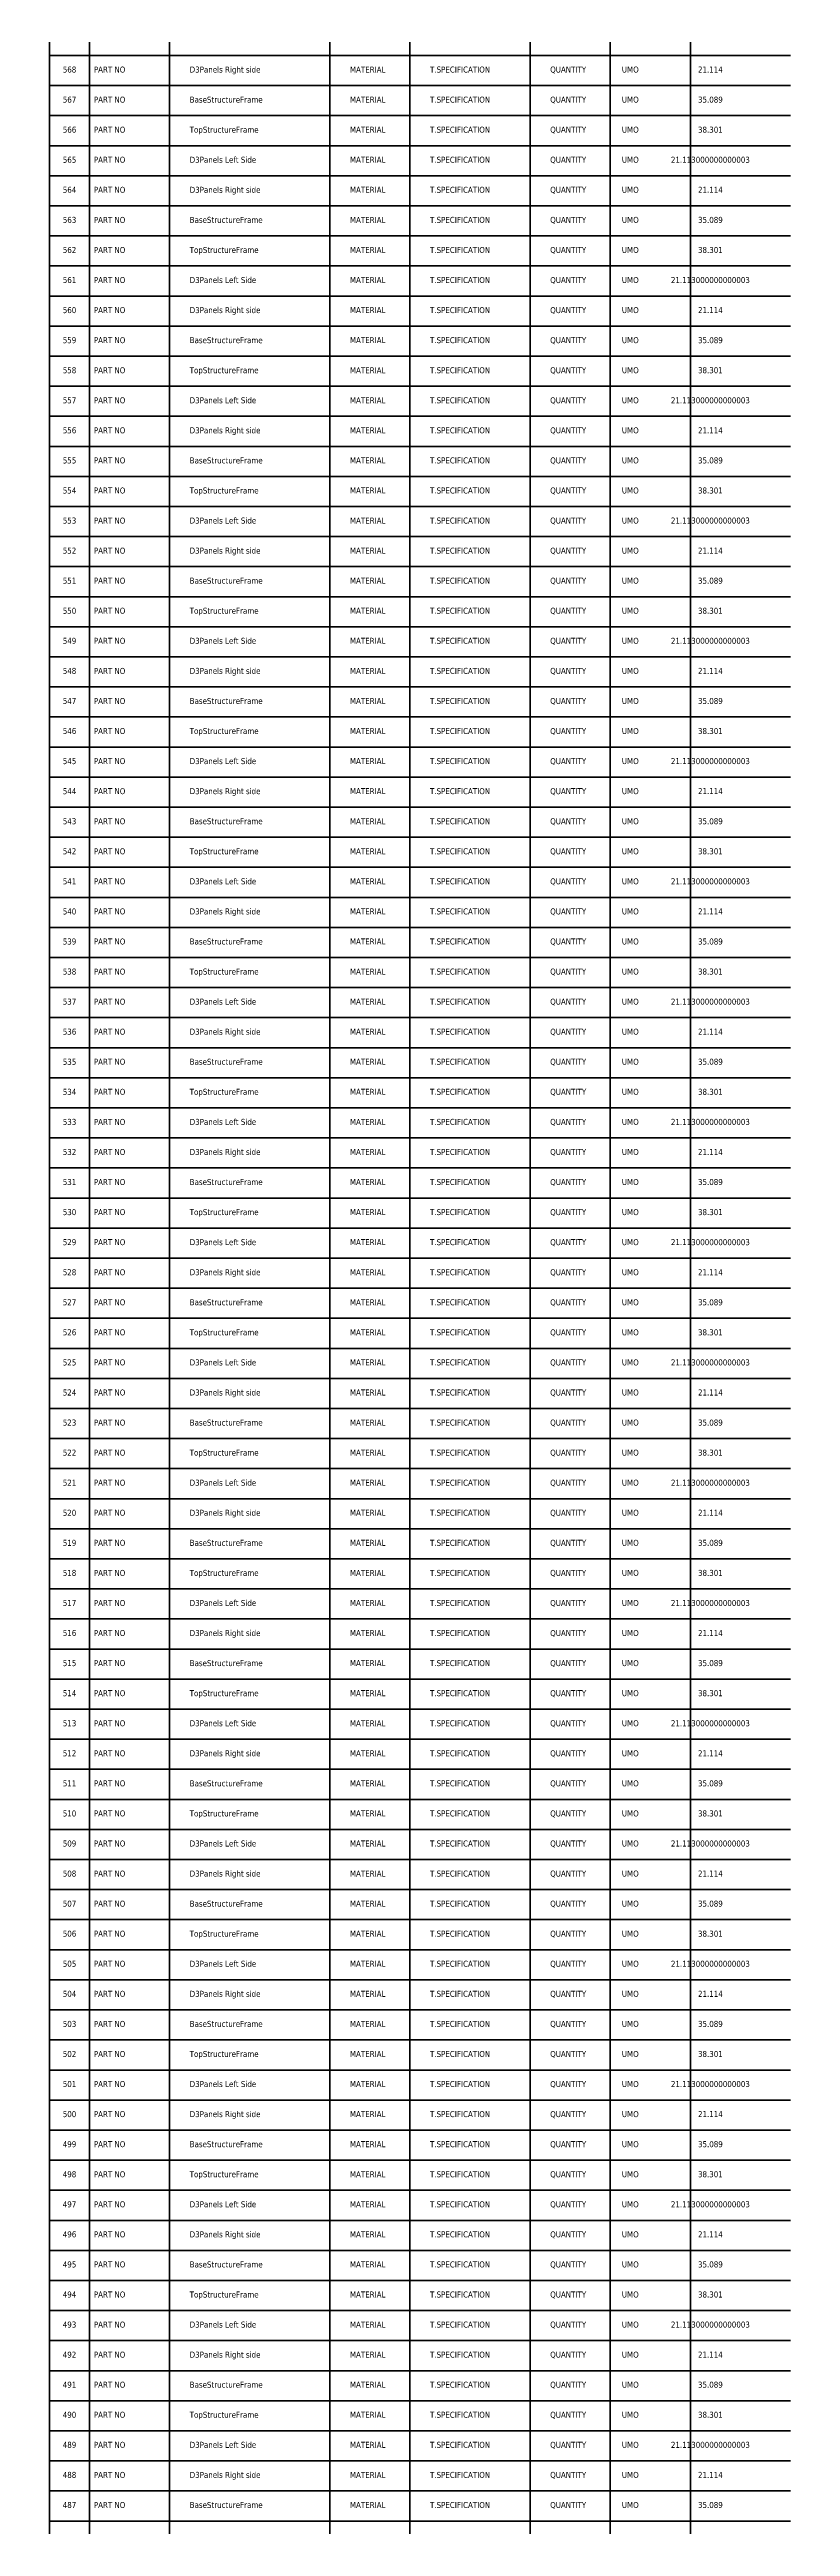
# Model space of a CAD drawing. Header units: metres. Extents: x 849 to 1219, y 30 to 9940.
# Drawn here: x 849 to 1219, y 7462 to 8698 of the extents above; entities that cross this region are included whole.
import ezdxf
from ezdxf.enums import TextEntityAlignment as Align

# ---------------------------------------------------------------- set-up
doc = ezdxf.new("R2010")
doc.units = ezdxf.units.M
doc.layers.add('Default', color=7, linetype='Continuous', lineweight=50, true_color=0x000000)
doc.styles.add('Default', font='tahoma.ttf')

msp = doc.modelspace()

# ---------------------------------------------------------------- linework, layer by layer
at = {"layer": 'Default'}
for p, q in [((849, 160), (849, 9940)), ((869, 9940), (869, 160)), ((909, 9940), (909, 160)), ((989, 9940), (989, 160)), ((1029, 9940), (1029, 160)), ((1089, 9940), (1089, 160)), ((1129, 9940), (1129, 160)), ((1169, 9940), (1169, 160)), ((849, 8695), (1219, 8695)), ((849, 8680), (1219, 8680)), ((849, 8665), (1219, 8665)), ((849, 8650), (1219, 8650)), ((849, 8635), (1219, 8635)), ((849, 8620), (1219, 8620)), ((849, 8605), (1219, 8605)), ((849, 8590), (1219, 8590)), ((849, 8575), (1219, 8575)), ((849, 8560), (1219, 8560)), ((849, 8545), (1219, 8545)), ((849, 8530), (1219, 8530)), ((849, 8515), (1219, 8515)), ((849, 8500), (1219, 8500)), ((849, 8485), (1219, 8485)), ((849, 8470), (1219, 8470)), ((849, 8455), (1219, 8455)), ((849, 8440), (1219, 8440)), ((849, 8425), (1219, 8425)), ((849, 8410), (1219, 8410)), ((849, 8395), (1219, 8395)), ((849, 8380), (1219, 8380)), ((849, 8365), (1219, 8365)), ((849, 8350), (1219, 8350)), ((849, 8335), (1219, 8335)), ((849, 8320), (1219, 8320)), ((849, 8305), (1219, 8305)), ((849, 8290), (1219, 8290)), ((849, 8275), (1219, 8275)), ((849, 8260), (1219, 8260)), ((849, 8245), (1219, 8245)), ((849, 8230), (1219, 8230)), ((849, 8215), (1219, 8215)), ((849, 8200), (1219, 8200)), ((849, 8185), (1219, 8185)), ((849, 8170), (1219, 8170)), ((849, 8155), (1219, 8155)), ((849, 8140), (1219, 8140)), ((849, 8125), (1219, 8125)), ((849, 8110), (1219, 8110)), ((849, 8095), (1219, 8095)), ((849, 8080), (1219, 8080)), ((849, 8065), (1219, 8065)), ((849, 8050), (1219, 8050)), ((849, 8035), (1219, 8035)), ((849, 8020), (1219, 8020)), ((849, 8005), (1219, 8005)), ((849, 7990), (1219, 7990)), ((849, 7975), (1219, 7975)), ((849, 7960), (1219, 7960)), ((849, 7945), (1219, 7945)), ((849, 7930), (1219, 7930)), ((849, 7915), (1219, 7915)), ((849, 7900), (1219, 7900)), ((849, 7885), (1219, 7885)), ((849, 7870), (1219, 7870)), ((849, 7855), (1219, 7855)), ((849, 7840), (1219, 7840)), ((849, 7825), (1219, 7825)), ((849, 7810), (1219, 7810)), ((849, 7795), (1219, 7795)), ((849, 7780), (1219, 7780)), ((849, 7765), (1219, 7765)), ((849, 7750), (1219, 7750)), ((849, 7735), (1219, 7735)), ((849, 7720), (1219, 7720)), ((849, 7705), (1219, 7705)), ((849, 7690), (1219, 7690)), ((849, 7675), (1219, 7675)), ((849, 7660), (1219, 7660)), ((849, 7645), (1219, 7645)), ((849, 7630), (1219, 7630)), ((849, 7615), (1219, 7615)), ((849, 7600), (1219, 7600)), ((849, 7585), (1219, 7585)), ((849, 7570), (1219, 7570)), ((849, 7555), (1219, 7555)), ((849, 7540), (1219, 7540)), ((849, 7525), (1219, 7525)), ((849, 7510), (1219, 7510)), ((849, 7495), (1219, 7495)), ((849, 7480), (1219, 7480)), ((849, 7465), (1219, 7465))]:
    msp.add_line(p, q, dxfattribs=at)

# ---------------------------------------------------------------- texts
at = {"layer": 'Default', "style": 'Default'}
for s, p in [('568', (859, 8688)), ('PART NO', (879, 8688)), ('UMO', (1139, 8688)), ('21.114', (1179, 8688)), ('567', (859, 8673)), ('PART NO', (879, 8673)), ('UMO', (1139, 8673)), ('35.089', (1179, 8673)), ('566', (859, 8658)), ('PART NO', (879, 8658)), ('UMO', (1139, 8658)), ('38.301', (1179, 8658)), ('565', (859, 8643)), ('PART NO', (879, 8643)), ('UMO', (1139, 8643)), ('21.113000000000003', (1179, 8643)), ('564', (859, 8628)), ('PART NO', (879, 8628)), ('UMO', (1139, 8628)), ('21.114', (1179, 8628)), ('563', (859, 8613)), ('PART NO', (879, 8613)), ('UMO', (1139, 8613)), ('35.089', (1179, 8613)), ('562', (859, 8598)), ('PART NO', (879, 8598)), ('UMO', (1139, 8598)), ('38.301', (1179, 8598)), ('561', (859, 8583)), ('PART NO', (879, 8583)), ('UMO', (1139, 8583)), ('21.113000000000003', (1179, 8583)), ('560', (859, 8568)), ('PART NO', (879, 8568)), ('UMO', (1139, 8568)), ('21.114', (1179, 8568)), ('559', (859, 8553)), ('PART NO', (879, 8553)), ('UMO', (1139, 8553)), ('35.089', (1179, 8553)), ('558', (859, 8538)), ('PART NO', (879, 8538)), ('UMO', (1139, 8538)), ('38.301', (1179, 8538)), ('557', (859, 8523)), ('PART NO', (879, 8523)), ('UMO', (1139, 8523)), ('21.113000000000003', (1179, 8523)), ('556', (859, 8508)), ('PART NO', (879, 8508)), ('UMO', (1139, 8508)), ('21.114', (1179, 8508)), ('555', (859, 8493)), ('PART NO', (879, 8493)), ('UMO', (1139, 8493)), ('35.089', (1179, 8493)), ('554', (859, 8478)), ('PART NO', (879, 8478)), ('UMO', (1139, 8478)), ('38.301', (1179, 8478)), ('553', (859, 8463)), ('PART NO', (879, 8463)), ('UMO', (1139, 8463)), ('21.113000000000003', (1179, 8463)), ('552', (859, 8448)), ('PART NO', (879, 8448)), ('UMO', (1139, 8448)), ('21.114', (1179, 8448)), ('551', (859, 8433)), ('PART NO', (879, 8433)), ('UMO', (1139, 8433)), ('35.089', (1179, 8433)), ('550', (859, 8418)), ('PART NO', (879, 8418)), ('UMO', (1139, 8418)), ('38.301', (1179, 8418)), ('549', (859, 8403)), ('PART NO', (879, 8403)), ('UMO', (1139, 8403)), ('21.113000000000003', (1179, 8403)), ('548', (859, 8388)), ('PART NO', (879, 8388)), ('UMO', (1139, 8388)), ('21.114', (1179, 8388)), ('547', (859, 8373)), ('PART NO', (879, 8373)), ('UMO', (1139, 8373)), ('35.089', (1179, 8373)), ('546', (859, 8358)), ('PART NO', (879, 8358)), ('UMO', (1139, 8358)), ('38.301', (1179, 8358)), ('545', (859, 8343)), ('PART NO', (879, 8343)), ('UMO', (1139, 8343)), ('21.113000000000003', (1179, 8343)), ('544', (859, 8328)), ('PART NO', (879, 8328)), ('UMO', (1139, 8328)), ('21.114', (1179, 8328)), ('543', (859, 8313)), ('PART NO', (879, 8313)), ('UMO', (1139, 8313)), ('35.089', (1179, 8313)), ('542', (859, 8298)), ('PART NO', (879, 8298)), ('UMO', (1139, 8298)), ('38.301', (1179, 8298)), ('541', (859, 8283)), ('PART NO', (879, 8283)), ('UMO', (1139, 8283)), ('21.113000000000003', (1179, 8283)), ('540', (859, 8268)), ('PART NO', (879, 8268)), ('UMO', (1139, 8268)), ('21.114', (1179, 8268)), ('539', (859, 8253)), ('PART NO', (879, 8253)), ('UMO', (1139, 8253)), ('35.089', (1179, 8253)), ('538', (859, 8238)), ('PART NO', (879, 8238)), ('UMO', (1139, 8238)), ('38.301', (1179, 8238)), ('537', (859, 8223)), ('PART NO', (879, 8223)), ('UMO', (1139, 8223)), ('21.113000000000003', (1179, 8223)), ('536', (859, 8208)), ('PART NO', (879, 8208)), ('UMO', (1139, 8208)), ('21.114', (1179, 8208)), ('535', (859, 8193)), ('PART NO', (879, 8193)), ('UMO', (1139, 8193)), ('35.089', (1179, 8193)), ('534', (859, 8178)), ('PART NO', (879, 8178)), ('UMO', (1139, 8178)), ('38.301', (1179, 8178)), ('533', (859, 8163)), ('PART NO', (879, 8163)), ('UMO', (1139, 8163)), ('21.113000000000003', (1179, 8163)), ('532', (859, 8148)), ('PART NO', (879, 8148)), ('UMO', (1139, 8148)), ('21.114', (1179, 8148)), ('531', (859, 8133)), ('PART NO', (879, 8133)), ('UMO', (1139, 8133)), ('35.089', (1179, 8133)), ('530', (859, 8118)), ('PART NO', (879, 8118)), ('UMO', (1139, 8118)), ('38.301', (1179, 8118)), ('529', (859, 8103)), ('PART NO', (879, 8103)), ('UMO', (1139, 8103)), ('21.113000000000003', (1179, 8103)), ('528', (859, 8088)), ('PART NO', (879, 8088)), ('UMO', (1139, 8088)), ('21.114', (1179, 8088)), ('527', (859, 8073)), ('PART NO', (879, 8073)), ('UMO', (1139, 8073)), ('35.089', (1179, 8073)), ('526', (859, 8058)), ('PART NO', (879, 8058)), ('UMO', (1139, 8058)), ('38.301', (1179, 8058)), ('525', (859, 8043)), ('PART NO', (879, 8043)), ('UMO', (1139, 8043)), ('21.113000000000003', (1179, 8043)), ('524', (859, 8028)), ('PART NO', (879, 8028)), ('UMO', (1139, 8028)), ('21.114', (1179, 8028)), ('523', (859, 8013)), ('PART NO', (879, 8013)), ('UMO', (1139, 8013)), ('35.089', (1179, 8013)), ('522', (859, 7998)), ('PART NO', (879, 7998)), ('UMO', (1139, 7998)), ('38.301', (1179, 7998)), ('521', (859, 7983)), ('PART NO', (879, 7983)), ('UMO', (1139, 7983)), ('21.113000000000003', (1179, 7983)), ('520', (859, 7968)), ('PART NO', (879, 7968)), ('UMO', (1139, 7968)), ('21.114', (1179, 7968)), ('519', (859, 7953)), ('PART NO', (879, 7953)), ('UMO', (1139, 7953)), ('35.089', (1179, 7953)), ('518', (859, 7938)), ('PART NO', (879, 7938)), ('UMO', (1139, 7938)), ('38.301', (1179, 7938)), ('517', (859, 7923)), ('PART NO', (879, 7923)), ('UMO', (1139, 7923)), ('21.113000000000003', (1179, 7923)), ('516', (859, 7908)), ('PART NO', (879, 7908)), ('UMO', (1139, 7908)), ('21.114', (1179, 7908)), ('515', (859, 7893)), ('PART NO', (879, 7893)), ('UMO', (1139, 7893)), ('35.089', (1179, 7893)), ('514', (859, 7878)), ('PART NO', (879, 7878)), ('UMO', (1139, 7878)), ('38.301', (1179, 7878)), ('513', (859, 7863)), ('PART NO', (879, 7863)), ('UMO', (1139, 7863)), ('21.113000000000003', (1179, 7863)), ('512', (859, 7848)), ('PART NO', (879, 7848)), ('UMO', (1139, 7848)), ('21.114', (1179, 7848)), ('511', (859, 7833)), ('PART NO', (879, 7833)), ('UMO', (1139, 7833)), ('35.089', (1179, 7833)), ('510', (859, 7818)), ('PART NO', (879, 7818)), ('UMO', (1139, 7818)), ('38.301', (1179, 7818)), ('509', (859, 7803)), ('PART NO', (879, 7803)), ('UMO', (1139, 7803)), ('21.113000000000003', (1179, 7803)), ('508', (859, 7788)), ('PART NO', (879, 7788)), ('UMO', (1139, 7788)), ('21.114', (1179, 7788)), ('507', (859, 7773)), ('PART NO', (879, 7773)), ('UMO', (1139, 7773)), ('35.089', (1179, 7773)), ('506', (859, 7758)), ('PART NO', (879, 7758)), ('UMO', (1139, 7758)), ('38.301', (1179, 7758)), ('505', (859, 7743)), ('PART NO', (879, 7743)), ('UMO', (1139, 7743)), ('21.113000000000003', (1179, 7743)), ('504', (859, 7728)), ('PART NO', (879, 7728)), ('UMO', (1139, 7728)), ('21.114', (1179, 7728)), ('503', (859, 7713)), ('PART NO', (879, 7713)), ('UMO', (1139, 7713)), ('35.089', (1179, 7713)), ('502', (859, 7698)), ('PART NO', (879, 7698)), ('UMO', (1139, 7698)), ('38.301', (1179, 7698)), ('501', (859, 7683)), ('PART NO', (879, 7683)), ('UMO', (1139, 7683)), ('21.113000000000003', (1179, 7683)), ('500', (859, 7668)), ('PART NO', (879, 7668)), ('UMO', (1139, 7668)), ('21.114', (1179, 7668)), ('499', (859, 7653)), ('PART NO', (879, 7653)), ('UMO', (1139, 7653)), ('35.089', (1179, 7653)), ('498', (859, 7638)), ('PART NO', (879, 7638)), ('UMO', (1139, 7638)), ('38.301', (1179, 7638)), ('497', (859, 7623)), ('PART NO', (879, 7623)), ('UMO', (1139, 7623)), ('21.113000000000003', (1179, 7623)), ('496', (859, 7608)), ('PART NO', (879, 7608)), ('UMO', (1139, 7608)), ('21.114', (1179, 7608)), ('495', (859, 7593)), ('PART NO', (879, 7593)), ('UMO', (1139, 7593)), ('35.089', (1179, 7593)), ('494', (859, 7578)), ('PART NO', (879, 7578)), ('UMO', (1139, 7578)), ('38.301', (1179, 7578)), ('493', (859, 7563)), ('PART NO', (879, 7563)), ('UMO', (1139, 7563)), ('21.113000000000003', (1179, 7563)), ('492', (859, 7548)), ('PART NO', (879, 7548)), ('UMO', (1139, 7548)), ('21.114', (1179, 7548)), ('491', (859, 7533)), ('PART NO', (879, 7533)), ('UMO', (1139, 7533)), ('35.089', (1179, 7533)), ('490', (859, 7518)), ('PART NO', (879, 7518)), ('UMO', (1139, 7518)), ('38.301', (1179, 7518)), ('489', (859, 7503)), ('PART NO', (879, 7503)), ('UMO', (1139, 7503)), ('21.113000000000003', (1179, 7503)), ('488', (859, 7488)), ('PART NO', (879, 7488)), ('UMO', (1139, 7488)), ('21.114', (1179, 7488)), ('487', (859, 7473)), ('PART NO', (879, 7473)), ('UMO', (1139, 7473)), ('35.089', (1179, 7473))]:
    msp.add_text(s, height=3, dxfattribs=at).set_placement(p, align=Align.MIDDLE_CENTER)
for s, p in [('D3Panels Right side', (919, 8688)), ('MATERIAL', (999, 8688)), ('T.SPECIFICATION', (1039, 8688)), ('QUANTITY', (1099, 8688)), ('BaseStructureFrame', (919, 8673)), ('MATERIAL', (999, 8673)), ('T.SPECIFICATION', (1039, 8673)), ('QUANTITY', (1099, 8673)), ('TopStructureFrame', (919, 8658)), ('MATERIAL', (999, 8658)), ('T.SPECIFICATION', (1039, 8658)), ('QUANTITY', (1099, 8658)), ('D3Panels Left Side', (919, 8643)), ('MATERIAL', (999, 8643)), ('T.SPECIFICATION', (1039, 8643)), ('QUANTITY', (1099, 8643)), ('D3Panels Right side', (919, 8628)), ('MATERIAL', (999, 8628)), ('T.SPECIFICATION', (1039, 8628)), ('QUANTITY', (1099, 8628)), ('BaseStructureFrame', (919, 8613)), ('MATERIAL', (999, 8613)), ('T.SPECIFICATION', (1039, 8613)), ('QUANTITY', (1099, 8613)), ('TopStructureFrame', (919, 8598)), ('MATERIAL', (999, 8598)), ('T.SPECIFICATION', (1039, 8598)), ('QUANTITY', (1099, 8598)), ('D3Panels Left Side', (919, 8583)), ('MATERIAL', (999, 8583)), ('T.SPECIFICATION', (1039, 8583)), ('QUANTITY', (1099, 8583)), ('D3Panels Right side', (919, 8568)), ('MATERIAL', (999, 8568)), ('T.SPECIFICATION', (1039, 8568)), ('QUANTITY', (1099, 8568)), ('BaseStructureFrame', (919, 8553)), ('MATERIAL', (999, 8553)), ('T.SPECIFICATION', (1039, 8553)), ('QUANTITY', (1099, 8553)), ('TopStructureFrame', (919, 8538)), ('MATERIAL', (999, 8538)), ('T.SPECIFICATION', (1039, 8538)), ('QUANTITY', (1099, 8538)), ('D3Panels Left Side', (919, 8523)), ('MATERIAL', (999, 8523)), ('T.SPECIFICATION', (1039, 8523)), ('QUANTITY', (1099, 8523)), ('D3Panels Right side', (919, 8508)), ('MATERIAL', (999, 8508)), ('T.SPECIFICATION', (1039, 8508)), ('QUANTITY', (1099, 8508)), ('BaseStructureFrame', (919, 8493)), ('MATERIAL', (999, 8493)), ('T.SPECIFICATION', (1039, 8493)), ('QUANTITY', (1099, 8493)), ('TopStructureFrame', (919, 8478)), ('MATERIAL', (999, 8478)), ('T.SPECIFICATION', (1039, 8478)), ('QUANTITY', (1099, 8478)), ('D3Panels Left Side', (919, 8463)), ('MATERIAL', (999, 8463)), ('T.SPECIFICATION', (1039, 8463)), ('QUANTITY', (1099, 8463)), ('D3Panels Right side', (919, 8448)), ('MATERIAL', (999, 8448)), ('T.SPECIFICATION', (1039, 8448)), ('QUANTITY', (1099, 8448)), ('BaseStructureFrame', (919, 8433)), ('MATERIAL', (999, 8433)), ('T.SPECIFICATION', (1039, 8433)), ('QUANTITY', (1099, 8433)), ('TopStructureFrame', (919, 8418)), ('MATERIAL', (999, 8418)), ('T.SPECIFICATION', (1039, 8418)), ('QUANTITY', (1099, 8418)), ('D3Panels Left Side', (919, 8403)), ('MATERIAL', (999, 8403)), ('T.SPECIFICATION', (1039, 8403)), ('QUANTITY', (1099, 8403)), ('D3Panels Right side', (919, 8388)), ('MATERIAL', (999, 8388)), ('T.SPECIFICATION', (1039, 8388)), ('QUANTITY', (1099, 8388)), ('BaseStructureFrame', (919, 8373)), ('MATERIAL', (999, 8373)), ('T.SPECIFICATION', (1039, 8373)), ('QUANTITY', (1099, 8373)), ('TopStructureFrame', (919, 8358)), ('MATERIAL', (999, 8358)), ('T.SPECIFICATION', (1039, 8358)), ('QUANTITY', (1099, 8358)), ('D3Panels Left Side', (919, 8343)), ('MATERIAL', (999, 8343)), ('T.SPECIFICATION', (1039, 8343)), ('QUANTITY', (1099, 8343)), ('D3Panels Right side', (919, 8328)), ('MATERIAL', (999, 8328)), ('T.SPECIFICATION', (1039, 8328)), ('QUANTITY', (1099, 8328)), ('BaseStructureFrame', (919, 8313)), ('MATERIAL', (999, 8313)), ('T.SPECIFICATION', (1039, 8313)), ('QUANTITY', (1099, 8313)), ('TopStructureFrame', (919, 8298)), ('MATERIAL', (999, 8298)), ('T.SPECIFICATION', (1039, 8298)), ('QUANTITY', (1099, 8298)), ('D3Panels Left Side', (919, 8283)), ('MATERIAL', (999, 8283)), ('T.SPECIFICATION', (1039, 8283)), ('QUANTITY', (1099, 8283)), ('D3Panels Right side', (919, 8268)), ('MATERIAL', (999, 8268)), ('T.SPECIFICATION', (1039, 8268)), ('QUANTITY', (1099, 8268)), ('BaseStructureFrame', (919, 8253)), ('T.SPECIFICATION', (1039, 8253)), ('QUANTITY', (1099, 8253)), ('MATERIAL', (999, 8253)), ('TopStructureFrame', (919, 8238)), ('MATERIAL', (999, 8238)), ('T.SPECIFICATION', (1039, 8238)), ('QUANTITY', (1099, 8238)), ('D3Panels Left Side', (919, 8223)), ('MATERIAL', (999, 8223)), ('T.SPECIFICATION', (1039, 8223)), ('QUANTITY', (1099, 8223)), ('D3Panels Right side', (919, 8208)), ('MATERIAL', (999, 8208)), ('T.SPECIFICATION', (1039, 8208)), ('QUANTITY', (1099, 8208)), ('BaseStructureFrame', (919, 8193)), ('MATERIAL', (999, 8193)), ('T.SPECIFICATION', (1039, 8193)), ('QUANTITY', (1099, 8193)), ('TopStructureFrame', (919, 8178)), ('MATERIAL', (999, 8178)), ('T.SPECIFICATION', (1039, 8178)), ('QUANTITY', (1099, 8178)), ('D3Panels Left Side', (919, 8163)), ('MATERIAL', (999, 8163)), ('T.SPECIFICATION', (1039, 8163)), ('QUANTITY', (1099, 8163)), ('D3Panels Right side', (919, 8148)), ('MATERIAL', (999, 8148)), ('T.SPECIFICATION', (1039, 8148)), ('QUANTITY', (1099, 8148)), ('BaseStructureFrame', (919, 8133)), ('MATERIAL', (999, 8133)), ('T.SPECIFICATION', (1039, 8133)), ('QUANTITY', (1099, 8133)), ('TopStructureFrame', (919, 8118)), ('MATERIAL', (999, 8118)), ('T.SPECIFICATION', (1039, 8118)), ('QUANTITY', (1099, 8118)), ('D3Panels Left Side', (919, 8103)), ('MATERIAL', (999, 8103)), ('T.SPECIFICATION', (1039, 8103)), ('QUANTITY', (1099, 8103)), ('D3Panels Right side', (919, 8088)), ('MATERIAL', (999, 8088)), ('T.SPECIFICATION', (1039, 8088)), ('QUANTITY', (1099, 8088)), ('BaseStructureFrame', (919, 8073)), ('MATERIAL', (999, 8073)), ('T.SPECIFICATION', (1039, 8073)), ('QUANTITY', (1099, 8073)), ('TopStructureFrame', (919, 8058)), ('MATERIAL', (999, 8058)), ('T.SPECIFICATION', (1039, 8058)), ('QUANTITY', (1099, 8058)), ('D3Panels Left Side', (919, 8043)), ('MATERIAL', (999, 8043)), ('T.SPECIFICATION', (1039, 8043)), ('QUANTITY', (1099, 8043)), ('D3Panels Right side', (919, 8028)), ('MATERIAL', (999, 8028)), ('T.SPECIFICATION', (1039, 8028)), ('QUANTITY', (1099, 8028)), ('BaseStructureFrame', (919, 8013)), ('MATERIAL', (999, 8013)), ('T.SPECIFICATION', (1039, 8013)), ('QUANTITY', (1099, 8013)), ('TopStructureFrame', (919, 7998)), ('MATERIAL', (999, 7998)), ('T.SPECIFICATION', (1039, 7998)), ('QUANTITY', (1099, 7998)), ('D3Panels Left Side', (919, 7983)), ('MATERIAL', (999, 7983)), ('T.SPECIFICATION', (1039, 7983)), ('QUANTITY', (1099, 7983)), ('D3Panels Right side', (919, 7968)), ('MATERIAL', (999, 7968)), ('T.SPECIFICATION', (1039, 7968)), ('QUANTITY', (1099, 7968)), ('BaseStructureFrame', (919, 7953)), ('MATERIAL', (999, 7953)), ('T.SPECIFICATION', (1039, 7953)), ('QUANTITY', (1099, 7953)), ('TopStructureFrame', (919, 7938)), ('MATERIAL', (999, 7938)), ('T.SPECIFICATION', (1039, 7938)), ('QUANTITY', (1099, 7938)), ('D3Panels Left Side', (919, 7923)), ('MATERIAL', (999, 7923)), ('T.SPECIFICATION', (1039, 7923)), ('QUANTITY', (1099, 7923)), ('D3Panels Right side', (919, 7908)), ('MATERIAL', (999, 7908)), ('T.SPECIFICATION', (1039, 7908)), ('QUANTITY', (1099, 7908)), ('BaseStructureFrame', (919, 7893)), ('MATERIAL', (999, 7893)), ('T.SPECIFICATION', (1039, 7893)), ('QUANTITY', (1099, 7893)), ('TopStructureFrame', (919, 7878)), ('MATERIAL', (999, 7878)), ('T.SPECIFICATION', (1039, 7878)), ('QUANTITY', (1099, 7878)), ('D3Panels Left Side', (919, 7863)), ('MATERIAL', (999, 7863)), ('T.SPECIFICATION', (1039, 7863)), ('QUANTITY', (1099, 7863)), ('D3Panels Right side', (919, 7848)), ('MATERIAL', (999, 7848)), ('T.SPECIFICATION', (1039, 7848)), ('QUANTITY', (1099, 7848)), ('BaseStructureFrame', (919, 7833)), ('MATERIAL', (999, 7833)), ('T.SPECIFICATION', (1039, 7833)), ('QUANTITY', (1099, 7833)), ('TopStructureFrame', (919, 7818)), ('MATERIAL', (999, 7818)), ('T.SPECIFICATION', (1039, 7818)), ('QUANTITY', (1099, 7818)), ('D3Panels Left Side', (919, 7803)), ('MATERIAL', (999, 7803)), ('T.SPECIFICATION', (1039, 7803)), ('QUANTITY', (1099, 7803)), ('D3Panels Right side', (919, 7788)), ('MATERIAL', (999, 7788)), ('T.SPECIFICATION', (1039, 7788)), ('QUANTITY', (1099, 7788)), ('BaseStructureFrame', (919, 7773)), ('MATERIAL', (999, 7773)), ('T.SPECIFICATION', (1039, 7773)), ('QUANTITY', (1099, 7773)), ('TopStructureFrame', (919, 7758)), ('MATERIAL', (999, 7758)), ('T.SPECIFICATION', (1039, 7758)), ('QUANTITY', (1099, 7758)), ('D3Panels Left Side', (919, 7743)), ('MATERIAL', (999, 7743)), ('T.SPECIFICATION', (1039, 7743)), ('QUANTITY', (1099, 7743)), ('D3Panels Right side', (919, 7728)), ('MATERIAL', (999, 7728)), ('T.SPECIFICATION', (1039, 7728)), ('QUANTITY', (1099, 7728)), ('BaseStructureFrame', (919, 7713)), ('MATERIAL', (999, 7713)), ('T.SPECIFICATION', (1039, 7713)), ('QUANTITY', (1099, 7713)), ('TopStructureFrame', (919, 7698)), ('MATERIAL', (999, 7698)), ('T.SPECIFICATION', (1039, 7698)), ('QUANTITY', (1099, 7698)), ('D3Panels Left Side', (919, 7683)), ('MATERIAL', (999, 7683)), ('T.SPECIFICATION', (1039, 7683)), ('QUANTITY', (1099, 7683)), ('D3Panels Right side', (919, 7668)), ('MATERIAL', (999, 7668)), ('T.SPECIFICATION', (1039, 7668)), ('QUANTITY', (1099, 7668)), ('BaseStructureFrame', (919, 7653)), ('MATERIAL', (999, 7653)), ('T.SPECIFICATION', (1039, 7653)), ('QUANTITY', (1099, 7653)), ('TopStructureFrame', (919, 7638)), ('MATERIAL', (999, 7638)), ('T.SPECIFICATION', (1039, 7638)), ('QUANTITY', (1099, 7638)), ('D3Panels Left Side', (919, 7623)), ('MATERIAL', (999, 7623)), ('T.SPECIFICATION', (1039, 7623)), ('QUANTITY', (1099, 7623)), ('D3Panels Right side', (919, 7608)), ('MATERIAL', (999, 7608)), ('T.SPECIFICATION', (1039, 7608)), ('QUANTITY', (1099, 7608)), ('BaseStructureFrame', (919, 7593)), ('MATERIAL', (999, 7593)), ('T.SPECIFICATION', (1039, 7593)), ('QUANTITY', (1099, 7593)), ('TopStructureFrame', (919, 7578)), ('MATERIAL', (999, 7578)), ('T.SPECIFICATION', (1039, 7578)), ('QUANTITY', (1099, 7578)), ('D3Panels Left Side', (919, 7563)), ('MATERIAL', (999, 7563)), ('T.SPECIFICATION', (1039, 7563)), ('QUANTITY', (1099, 7563)), ('D3Panels Right side', (919, 7548)), ('MATERIAL', (999, 7548)), ('T.SPECIFICATION', (1039, 7548)), ('QUANTITY', (1099, 7548)), ('BaseStructureFrame', (919, 7533)), ('MATERIAL', (999, 7533)), ('T.SPECIFICATION', (1039, 7533)), ('QUANTITY', (1099, 7533)), ('TopStructureFrame', (919, 7518)), ('MATERIAL', (999, 7518)), ('T.SPECIFICATION', (1039, 7518)), ('QUANTITY', (1099, 7518)), ('D3Panels Left Side', (919, 7503)), ('MATERIAL', (999, 7503)), ('T.SPECIFICATION', (1039, 7503)), ('QUANTITY', (1099, 7503)), ('D3Panels Right side', (919, 7488)), ('MATERIAL', (999, 7488)), ('T.SPECIFICATION', (1039, 7488)), ('QUANTITY', (1099, 7488)), ('BaseStructureFrame', (919, 7473)), ('MATERIAL', (999, 7473)), ('T.SPECIFICATION', (1039, 7473)), ('QUANTITY', (1099, 7473))]:
    msp.add_text(s, height=3, dxfattribs=at).set_placement(p, align=Align.MIDDLE_LEFT)

doc.saveas('drawing.dxf')
